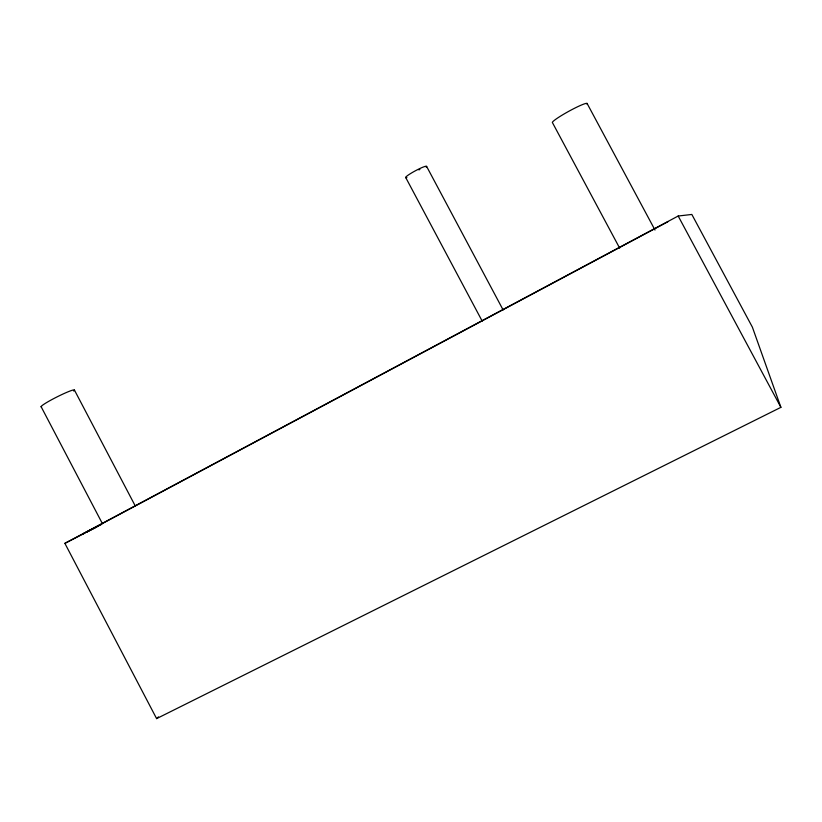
<?xml version="1.0" encoding="UTF-8"?>
<svg xmlns="http://www.w3.org/2000/svg" width="822" height="822" viewBox="0 0 822 822"><rect width="100%" height="100%" fill="white"/><g stroke="black" fill="none" stroke-linecap="round" stroke-linejoin="round"><path stroke-width="1.23" d="M156.612 718.613L780.9 407.342L752.377 327.146L691.836 214.45L678.181 216.022L64.876 543.352L156.612 718.613L158.502 716.887M667.926 221.714L83.207 533.766L101.414 524.446M64.876 543.352L84.234 533.437M86.516 532.266L96.76 527.025M678.181 216.022L780.9 407.342M587.083 103.418L655 230.047M619.644 248.09L552.487 122.694A19.831 1.993 -28.8 0 1 570.221 110.518A19.831 1.993 -28.8 0 1 586.908 104.106M426.649 166.476L503.126 309.956M405.667 177.429L482.175 321.083M74.483 390.173L135.353 506.126M41.1 406.664L102.452 523.717M41.552 406.931A18.69 1.675 -26.7 0 1 58.454 396.194A18.69 1.675 -26.7 0 1 73.703 391.046M406.9 177.562A11.898 1.377 -28.2 0 1 415.223 170.873A11.898 1.377 -28.2 0 1 426.166 167.133M418.871 169.887A5.713 0.668 -28.2 0 1 419.878 169.476"/></g></svg>
